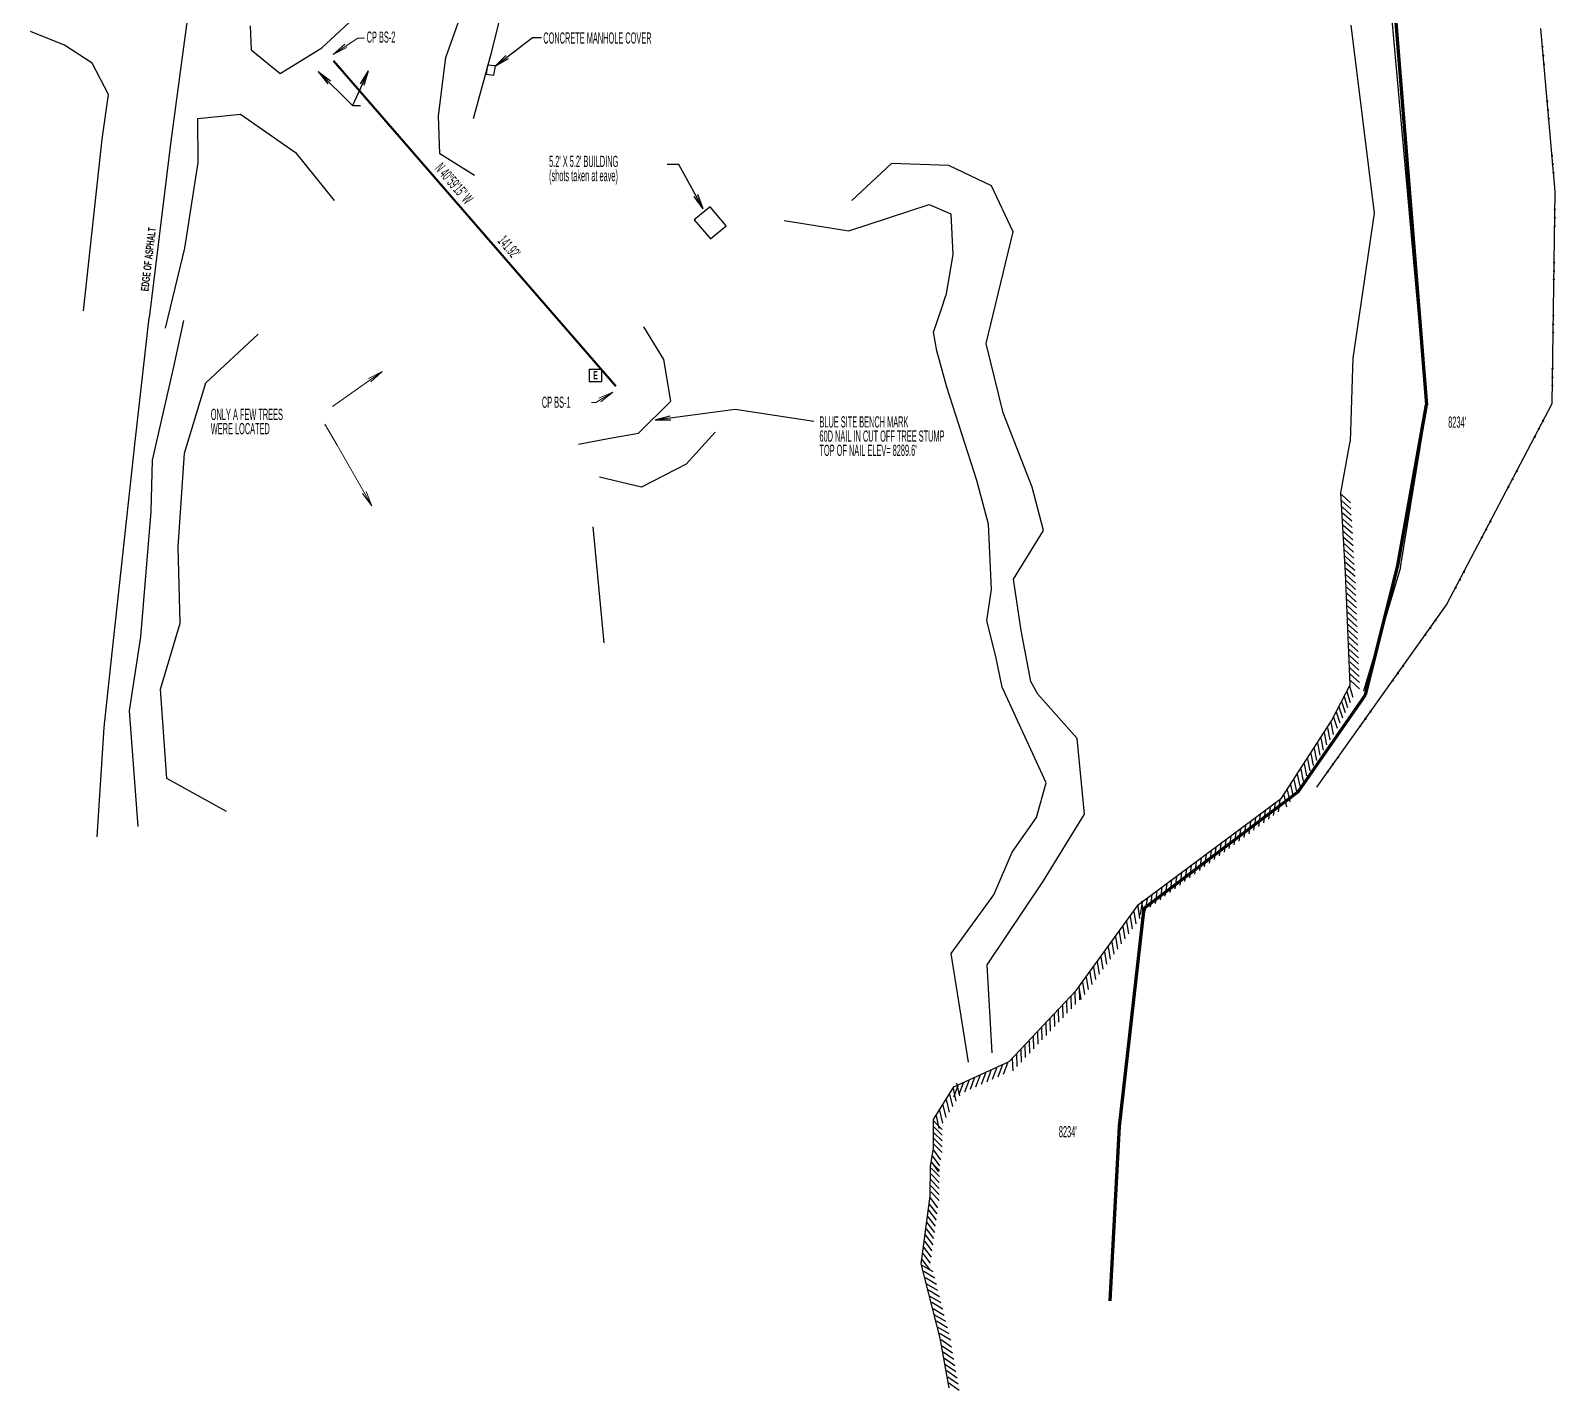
# Model space of a CAD drawing. Extents: x 2807326 to 2808107, y 1326094 to 1328800.
# Drawn here: x 2807563.6 to 2808057.5, y 1326624.3 to 1327064.8 of the extents above; entities that cross this region are included whole.
import ezdxf

# ---------------------------------------------------------------- set-up
doc = ezdxf.new("R2010")
doc.units = 0
doc.header["$MEASUREMENT"] = 0
for name, pattern in [('Dash Dot353', [319.763423, 79.940854, -71.946765, 15.98817, -71.94678, 79.940854]), ('Dash Dot354', [291.491213, 72.872802, -65.585518, 14.57456, -65.585531, 72.872802]), ('Dash Dot355', [457.283798, 114.320947, -102.888847, 22.864189, -102.888868, 114.320947]), ('Dash Dot356', [428.822379, 107.205593, -96.485028, 21.441118, -96.485048, 107.205593]), ('Dash Dot357', [474.381234, 118.595306, -106.735769, 23.71906, -106.735792, 118.595306]), ('Dash Dot384', [307.6225, 76.905624, -69.215057, 15.381124, -69.215072, 76.905624]), ('Dash Dot385', [329.972736, 82.493182, -74.24386, 16.498636, -74.243875, 82.493182]), ('Dash Dot435', [355.494931, 88.873731, -79.986353, 17.774746, -79.98637, 88.873731]), ('Dash Dot436', [311.37786, 77.844464, -70.060013, 15.568892, -70.060028, 77.844464]), ('Dash Dot437', [299.071875, 74.767967, -67.291167, 14.953593, -67.291181, 74.767967]), ('Dash Dot438', [332.99039, 83.247596, -74.922832, 16.649519, -74.922848, 83.247596]), ('Dash Dot439', [321.708461, 80.427114, -72.384398, 16.085422, -72.384413, 80.427114]), ('Dot999', [117.181519, 31.958596, -53.264326, 31.958596, -1.98425e-06]), ('Long Dash19', [2211.871576, 737.290525, -368.645263, 737.290525, -368.645263]), ('Long Dash20', [1726.354408, 575.451469, -287.725735, 575.451469, -287.725735]), ('Long Dash21', [1529.557371, 509.852457, -254.926229, 509.852457, -254.926229]), ('Long Dash22', [2506.702995, 835.567665, -417.783833, 835.567665, -417.783833]), ('Long Dash23', [2842.094421, 947.364807, -473.682404, 947.364807, -473.682404]), ('Long Dash24', [2262.352753, 754.117584, -377.058792, 754.117584, -377.058792]), ('Long Dash25', [2116.561747, 705.520582, -352.760291, 705.520582, -352.760291]), ('WaterCourse193', [724.593885, 131.744336, -461.105213, 131.744336]), ('WaterCourse194', [736.236822, 133.861234, -468.514355, 133.861234]), ('WaterCourse195', [687.095299, 124.926412, -437.242476, 124.926412]), ('WaterCourse196', [706.491452, 128.452985, -449.585483, 128.452985])]:
    doc.linetypes.add(name, pattern=pattern)
for name, color, linetype, lineweight in [('Buildings', 43, 'Continuous', 25), ('Conc', 43, 'Continuous', 25), ('Contour_Breaks', 43, 'Continuous', 25), ('Drainage_1', 43, 'Continuous', 25), ('Fema', 43, 'Continuous', 25), ('Layout', 43, 'Continuous', 25), ('Lot_Line', 4, 'Continuous', 50), ('Roads-_Gravel', 43, 'Continuous', 25), ('ROADS-Paved', 43, 'Continuous', 25), ('Text', 150, 'Continuous', 13), ('Trees', 135, 'Continuous', 13), ('U-_UG_Power', 22, 'Continuous', 13), ('Utility-_Sanit__S_AS-Built', 72, 'Continuous', 13)]:
    doc.layers.add(name, color=color, linetype=linetype, lineweight=lineweight)
doc.styles.add('Arial', font='arialbd.ttf', dxfattribs={"width": 0.384913, "height": 0.861667})
doc.styles.add('Arial9', font='arialbd.ttf', dxfattribs={"width": 0.384058, "height": 3.22})

# ---------------------------------------------------------------- blocks, each defined once
blk = doc.blocks.new('PT_BOXED_E')
at = {"layer": 'U-_UG_Power', "color": 1, "linetype": 'Dot999', "lineweight": 25, "true_color": 0xff0000}
for points in [[(-0.5, 0.5), (-0.5, -0.5)], [(-0.5, 0.5), (0.5, 0.5)], [(0.5, 0.5), (0.5, -0.5)], [(-0.5, -0.5), (0.5, -0.5)]]:
    blk.add_lwpolyline(points, dxfattribs=at)
at = {"layer": 'U-_UG_Power', "color": 1, "true_color": 0xff0000}
blk.add_point((0, 0), dxfattribs=at)
at = {"layer": 'U-_UG_Power', "color": 1, "true_color": 0xff0000, "style": 'Arial', "width": 0.495518}
blk.add_text('E', height=0.678, dxfattribs=at).set_placement((-0.17, -0.34, 8288.74))

msp = doc.modelspace()

# ---------------------------------------------------------------- linework, layer by layer
at = {"layer": 'Buildings', "linetype": 'ByBlock', "lineweight": 25, "ltscale": 40}
for p, q in [((2807773.6, 1327021.4), (2807769.85, 1327021.4)), ((2807781.5, 1327006.95), (2807773.6, 1327021.4)), ((2807781.5, 1327006.95), (2807778.55, 1327010.98)), ((2807781.5, 1327006.95), (2807779.7, 1327011.61))]:
    msp.add_line(p, q, dxfattribs=at)
at = {"layer": 'Buildings', "linetype": 'ByBlock', "ltscale": 40}
for p, q in [((2807783.74, 1327007.69, 8276.75), (2807778.55, 1327003.4, 8277.36)), ((2807778.55, 1327003.4, 8277.36), (2807783.81, 1326997.28, 8276.54)), ((2807788.91, 1327001.5, 8276.42), (2807783.74, 1327007.69, 8276.75)), ((2807783.81, 1326997.28, 8276.54), (2807788.91, 1327001.5, 8276.42))]:
    msp.add_line(p, q, dxfattribs=at)
at = {"layer": 'Conc', "linetype": 'ByBlock', "ltscale": 40}
for p, q in [((2807711.67, 1327053.5, 8282.18), (2807711.15, 1327050.66, 8282.36)), ((2807714.17, 1327053.29, 8282.33), (2807711.67, 1327053.5, 8282.18)), ((2807713.71, 1327050.34, 8282.26), (2807714.17, 1327053.29, 8282.33)), ((2807711.15, 1327050.66, 8282.36), (2807713.71, 1327050.34, 8282.26))]:
    msp.add_line(p, q, dxfattribs=at)
at = {"layer": 'Contour_Breaks', "linetype": 'ByBlock', "ltscale": 40}
for p, q in [((2808015.87, 1326942.9, 8231.3), (2808000.6, 1327113.28, 8228.51)), ((2807713.15, 1327058.35, 8281.37), (2807721.89, 1327094.54, 8279.37)), ((2807991.24, 1327066.49, 8242.74), (2807998.82, 1327005.55, 8244.4)), ((2807707.09, 1327036.23, 8284.36), (2807713.15, 1327058.35, 8281.37)), ((2807617.87, 1327021.99, 8302.15), (2807617.78, 1327036.2, 8300.08)), ((2807613.63, 1326994.23, 8302.99), (2807617.87, 1327021.99, 8302.15)), ((2807842.45, 1327021.69, 8268.31), (2807829.6, 1327009.72, 8270.74)), ((2807861.04, 1327021.02, 8266.08), (2807842.45, 1327021.69, 8268.31)), ((2807874.81, 1327014.45, 8264.38), (2807861.04, 1327021.02, 8266.08)), ((2807881.91, 1326999.56, 8260.52), (2807874.81, 1327014.45, 8264.38)), ((2807828.69, 1326999.92, 8274), (2807854.63, 1327008.41, 8273.02)), ((2807854.63, 1327008.41, 8273.02), (2807861.66, 1327005.35, 8272.75)), ((2807861.66, 1327005.35, 8272.75), (2807862.33, 1326992.19, 8272.72)), ((2807998.82, 1327005.55, 8244.4), (2807991.87, 1326958.63, 8246.41)), ((2807807.66, 1327003.21, 8274.48), (2807828.69, 1326999.92, 8274)), ((2807873.14, 1326963.4, 8265.01), (2807881.91, 1326999.56, 8260.52)), ((2807607.35, 1326968.3, 8303.38), (2807613.63, 1326994.23, 8302.99)), ((2807862.33, 1326992.19, 8272.72), (2807860.08, 1326978.9, 8272.71)), ((2807858.81, 1326974.94, 8272.69), (2807860.08, 1326978.9, 8272.71)), ((2807856.04, 1326967.09, 8272.74), (2807858.81, 1326974.94, 8272.69)), ((2807610.05, 1326955.82, 8303.59), (2807613.25, 1326970.86, 8303.38)), ((2807768.75, 1326958.21, 8287.99), (2807762.24, 1326968.79, 8287.82)), ((2807620.43, 1326950.62, 8298.41), (2807637.33, 1326966.4, 8294.65)), ((2807857.09, 1326961.03, 8272.09), (2807856.04, 1326967.09, 8272.74)), ((2807860.38, 1326949.2, 8272.28), (2807857.09, 1326961.03, 8272.09)), ((2807878.57, 1326940.97, 8264.45), (2807873.14, 1326963.4, 8265.01)), ((2807603.11, 1326925.6, 8304.81), (2807610.05, 1326955.82, 8303.59)), ((2807770.96, 1326944.67, 8288.52), (2807768.75, 1326958.21, 8287.99)), ((2807991.87, 1326958.63, 8246.41), (2807991, 1326931.63, 8247.88)), ((2807613.48, 1326927.83, 8299.86), (2807620.43, 1326950.62, 8298.41)), ((2807870.06, 1326918.99, 8272.45), (2807860.38, 1326949.2, 8272.28)), ((2807760.48, 1326934.36, 8289.16), (2807770.96, 1326944.67, 8288.52)), ((2807887.97, 1326916.82, 8262.75), (2807878.57, 1326940.97, 8264.45)), ((2808007.32, 1326890.87, 8232.68), (2808015.87, 1326942.9, 8231.3)), ((2807750.69, 1326932.58, 8289.18), (2807760.48, 1326934.36, 8289.16)), ((2807785.33, 1326934.71, 8277.1), (2807775.98, 1326924.28, 8278.38)), ((2807741.1, 1326930.74, 8287.52), (2807750.69, 1326932.58, 8289.18)), ((2807987.93, 1326914.99, 8246.06), (2807991, 1326931.63, 8247.88)), ((2807602.7, 1326908.94, 8305.75), (2807603.11, 1326925.6, 8304.81)), ((2807611.4, 1326897.55, 8300.81), (2807613.48, 1326927.83, 8299.86)), ((2807775.98, 1326924.28, 8278.38), (2807761.5, 1326916.81, 8279.26)), ((2807761.5, 1326916.81, 8279.26), (2807747.93, 1326920.1, 8283.14)), ((2807873.84, 1326904.84, 8272.5), (2807870.06, 1326918.99, 8272.45)), ((2807891.7, 1326902.78, 8263.36), (2807887.97, 1326916.82, 8262.75)), ((2807599.39, 1326868.39, 8306.88), (2807602.7, 1326908.94, 8305.75)), ((2807874.85, 1326883.7, 8272.87), (2807873.84, 1326904.84, 8272.5)), ((2807749.43, 1326866.43, 8286.54), (2807745.86, 1326904.01, 8286.89)), ((2807881.97, 1326887.04, 8269.22), (2807891.7, 1326902.78, 8263.36)), ((2807612.07, 1326872.84, 8301.92), (2807611.4, 1326897.55, 8300.81)), ((2808007.32, 1326890.87), (2807995.33, 1326850.81)), ((2807884.5, 1326870.4, 8266.59), (2807881.97, 1326887.04, 8269.22)), ((2807873.31, 1326873.62, 8272.99), (2807874.85, 1326883.7, 8272.87)), ((2807605.75, 1326851.46, 8304.55), (2807612.07, 1326872.84, 8301.92)), ((2807876.37, 1326861.48, 8272.84), (2807873.31, 1326873.62, 8272.99)), ((2807887.54, 1326853.93, 8269.16), (2807884.5, 1326870.4, 8266.59)), ((2807595.64, 1326844.44, 8308.4), (2807599.39, 1326868.39, 8306.88)), ((2807878.31, 1326852.08, 8273.11), (2807876.37, 1326861.48, 8272.84)), ((2807607.73, 1326822.51, 8304.41), (2807605.75, 1326851.46, 8304.55)), ((2807892.5, 1326821.1, 8272.08), (2807878.31, 1326852.08, 8273.11)), ((2807889.86, 1326849.81, 8269.36), (2807887.54, 1326853.93, 8269.16)), ((2807902.56, 1326835.44, 8264.52), (2807889.86, 1326849.81, 8269.36)), ((2807598.5, 1326806.96, 8308.95), (2807595.64, 1326844.44, 8308.4)), ((2807904.96, 1326810.92, 8264.94), (2807902.56, 1326835.44, 8264.52)), ((2807627.11, 1326811.75, 8301.31), (2807607.73, 1326822.51, 8304.41)), ((2807889.37, 1326809.81, 8273.15), (2807892.5, 1326821.1, 8272.08)), ((2807891.71, 1326789.39, 8265.96), (2807904.96, 1326810.92, 8264.94)), ((2807881.53, 1326798.6, 8273.78), (2807889.37, 1326809.81, 8273.15)), ((2807875.63, 1326784.81, 8274.72), (2807881.53, 1326798.6, 8273.78)), ((2807873.41, 1326762.13, 8269.2), (2807891.71, 1326789.39, 8265.96)), ((2807861.83, 1326765.79, 8274.85), (2807875.63, 1326784.81, 8274.72)), ((2807867.38, 1326730.65, 8272.22), (2807861.83, 1326765.79, 8274.85)), ((2807875.11, 1326733.64, 8269.13), (2807873.41, 1326762.13, 8269.2))]:
    msp.add_line(p, q, dxfattribs=at)
at = {"layer": 'Contour_Breaks', "linetype": 'ByBlock'}
for p, q in [((2807989.5, 1326889.09), (2807987.93, 1326914.99)), ((2807991.14, 1326911.77), (2807988.15, 1326914.42)), ((2807991.26, 1326909.78), (2807988.27, 1326912.43)), ((2807991.38, 1326907.79), (2807988.39, 1326910.43)), ((2807991.5, 1326905.79), (2807988.52, 1326908.44)), ((2807991.62, 1326903.8), (2807988.64, 1326906.45)), ((2807991.74, 1326901.81), (2807988.76, 1326904.46)), ((2807991.87, 1326899.82), (2807988.88, 1326902.46)), ((2807991.99, 1326897.82), (2807989, 1326900.47)), ((2807992.11, 1326895.83), (2807989.12, 1326898.48)), ((2807992.23, 1326893.84), (2807989.24, 1326896.48)), ((2807992.35, 1326891.84), (2807989.36, 1326894.49)), ((2807992.47, 1326889.85), (2807989.48, 1326892.5)), ((2807992.59, 1326887.86), (2807989.6, 1326890.51)), ((2807990.96, 1326852.82), (2807989.5, 1326889.09)), ((2807992.68, 1326885.77), (2807989.71, 1326888.5)), ((2807992.76, 1326883.75), (2807989.79, 1326886.49)), ((2807992.84, 1326881.74), (2807989.87, 1326884.47)), ((2807992.92, 1326879.72), (2807989.96, 1326882.46)), ((2807993, 1326877.71), (2807990.04, 1326880.44)), ((2807993.08, 1326875.69), (2807990.12, 1326878.43)), ((2807993.16, 1326873.68), (2807990.2, 1326876.41)), ((2807993.25, 1326871.66), (2807990.28, 1326874.4)), ((2807993.33, 1326869.65), (2807990.36, 1326872.38)), ((2807993.41, 1326867.64), (2807990.44, 1326870.37)), ((2807993.49, 1326865.62), (2807990.52, 1326868.35)), ((2807993.57, 1326863.61), (2807990.61, 1326866.34)), ((2807993.65, 1326861.59), (2807990.69, 1326864.32)), ((2807993.73, 1326859.58), (2807990.77, 1326862.31)), ((2807993.81, 1326857.56), (2807990.85, 1326860.29)), ((2807993.9, 1326855.55), (2807990.93, 1326858.28)), ((2807993.98, 1326853.53), (2807991.01, 1326856.27)), ((2807984.98, 1326841.19), (2807990.96, 1326852.82)), ((2807991.16, 1326847.03), (2807990.01, 1326850.59)), ((2807992.01, 1326848.69), (2807990.87, 1326852.25)), ((2807994.06, 1326851.52), (2807991.09, 1326854.25)), ((2807988.59, 1326842.05), (2807987.45, 1326845.61)), ((2807989.45, 1326843.71), (2807988.31, 1326847.27)), ((2807990.3, 1326845.37), (2807989.16, 1326848.93)), ((2807968.74, 1326816.12), (2807984.98, 1326841.19)), ((2807985.65, 1326836.7), (2807984.82, 1326840.6)), ((2807986.88, 1326838.72), (2807985.74, 1326842.28)), ((2807987.74, 1326840.39), (2807986.6, 1326843.94)), ((2807982.4, 1326831.69), (2807981.57, 1326835.58)), ((2807983.49, 1326833.36), (2807982.66, 1326837.25)), ((2807984.57, 1326835.03), (2807983.74, 1326838.93)), ((2807979.16, 1326826.67), (2807978.32, 1326830.57)), ((2807980.24, 1326828.35), (2807979.41, 1326832.24)), ((2807981.32, 1326830.02), (2807980.49, 1326833.91)), ((2807975.91, 1326821.66), (2807975.08, 1326825.56)), ((2807976.99, 1326823.33), (2807976.16, 1326827.23)), ((2807978.07, 1326825), (2807977.24, 1326828.9)), ((2807972.66, 1326816.65), (2807971.83, 1326820.54)), ((2807973.74, 1326818.32), (2807972.91, 1326822.21)), ((2807974.82, 1326819.99), (2807973.99, 1326823.88)), ((2807922.48, 1326781.69), (2807968.74, 1326816.12)), ((2807967.81, 1326811.69), (2807968.38, 1326815.62)), ((2807970.49, 1326813.3), (2807969.66, 1326817.2)), ((2807971.58, 1326814.98), (2807970.74, 1326818.87)), ((2807961.43, 1326806.94), (2807962, 1326810.87)), ((2807963.02, 1326808.13), (2807963.6, 1326812.06)), ((2807964.62, 1326809.31), (2807965.19, 1326813.25)), ((2807966.21, 1326810.5), (2807966.79, 1326814.44)), ((2807955.05, 1326802.19), (2807955.62, 1326806.13)), ((2807956.64, 1326803.38), (2807957.22, 1326807.31)), ((2807958.24, 1326804.57), (2807958.81, 1326808.5)), ((2807959.83, 1326805.75), (2807960.41, 1326809.69)), ((2807948.67, 1326797.44), (2807949.24, 1326801.38)), ((2807950.26, 1326798.63), (2807950.84, 1326802.56)), ((2807951.86, 1326799.82), (2807952.43, 1326803.75)), ((2807953.45, 1326801), (2807954.03, 1326804.94)), ((2807942.29, 1326792.69), (2807942.86, 1326796.63)), ((2807943.88, 1326793.88), (2807944.46, 1326797.82)), ((2807945.48, 1326795.07), (2807946.05, 1326799)), ((2807947.07, 1326796.26), (2807947.65, 1326800.19)), ((2807935.91, 1326787.95), (2807936.48, 1326791.88)), ((2807937.5, 1326789.13), (2807938.08, 1326793.07)), ((2807939.1, 1326790.32), (2807939.67, 1326794.25)), ((2807940.69, 1326791.51), (2807941.27, 1326795.44)), ((2807927.93, 1326782.01), (2807928.51, 1326785.94)), ((2807929.53, 1326783.2), (2807930.1, 1326787.13)), ((2807931.12, 1326784.38), (2807931.7, 1326788.32)), ((2807932.72, 1326785.57), (2807933.29, 1326789.51)), ((2807934.31, 1326786.76), (2807934.89, 1326790.69)), ((2807902.24, 1326753.81), (2807922.48, 1326781.69)), ((2807922.92, 1326777.1), (2807922.29, 1326781.1)), ((2807923.15, 1326778.45), (2807923.72, 1326782.38)), ((2807924.11, 1326778.74), (2807923.48, 1326782.74)), ((2807924.74, 1326779.64), (2807925.32, 1326783.57)), ((2807926.34, 1326780.82), (2807926.91, 1326784.76)), ((2807919.35, 1326772.18), (2807918.72, 1326776.18)), ((2807920.54, 1326773.82), (2807919.91, 1326777.82)), ((2807921.73, 1326775.46), (2807921.1, 1326779.46)), ((2807915.78, 1326767.26), (2807915.14, 1326771.26)), ((2807916.97, 1326768.9), (2807916.34, 1326772.9)), ((2807918.16, 1326770.54), (2807917.53, 1326774.54)), ((2807912.21, 1326762.34), (2807911.57, 1326766.34)), ((2807913.4, 1326763.98), (2807912.76, 1326767.98)), ((2807914.59, 1326765.62), (2807913.95, 1326769.62)), ((2807908.64, 1326757.42), (2807908, 1326761.42)), ((2807909.83, 1326759.06), (2807909.19, 1326763.06)), ((2807911.02, 1326760.7), (2807910.38, 1326764.7)), ((2807905.06, 1326752.5), (2807904.43, 1326756.5)), ((2807906.26, 1326754.14), (2807905.62, 1326758.14)), ((2807907.45, 1326755.78), (2807906.81, 1326759.78)), ((2807880.6, 1326730.82), (2807902.24, 1326753.81)), ((2807900.75, 1326747.88), (2807900.63, 1326751.83)), ((2807902.1, 1326749.32), (2807901.98, 1326753.27)), ((2807903.87, 1326750.86), (2807903.24, 1326754.86)), ((2807903.45, 1326750.76), (2807903.33, 1326754.7)), ((2807896.69, 1326743.57), (2807896.57, 1326747.52)), ((2807898.04, 1326745.01), (2807897.92, 1326748.96)), ((2807899.4, 1326746.45), (2807899.28, 1326750.39)), ((2807891.28, 1326737.83), (2807891.16, 1326741.77)), ((2807892.63, 1326739.26), (2807892.51, 1326743.21)), ((2807893.99, 1326740.7), (2807893.87, 1326744.65)), ((2807895.34, 1326742.14), (2807895.22, 1326746.08)), ((2807887.22, 1326733.52), (2807887.1, 1326737.46)), ((2807888.58, 1326734.95), (2807888.46, 1326738.9)), ((2807889.93, 1326736.39), (2807889.81, 1326740.34)), ((2807881.81, 1326727.77), (2807881.69, 1326731.71)), ((2807883.16, 1326729.21), (2807883.05, 1326733.15)), ((2807884.52, 1326730.64), (2807884.4, 1326734.59)), ((2807885.87, 1326732.08), (2807885.75, 1326736.02)), ((2807862.67, 1326722.66), (2807880.6, 1326730.82)), ((2807871.6, 1326723.46), (2807872.98, 1326727.15)), ((2807873.39, 1326724.28), (2807874.77, 1326727.97)), ((2807875.18, 1326725.1), (2807876.57, 1326728.79)), ((2807876.98, 1326725.91), (2807878.36, 1326729.6)), ((2807878.77, 1326726.73), (2807880.15, 1326730.42)), ((2807856.03, 1326712.04), (2807862.67, 1326722.66)), ((2807863.45, 1326717.98), (2807862.51, 1326722.04)), ((2807862.63, 1326719.38), (2807864.01, 1326723.07)), ((2807864.55, 1326719.75), (2807863.62, 1326723.81)), ((2807864.42, 1326720.2), (2807865.81, 1326723.89)), ((2807866.22, 1326721.02), (2807867.6, 1326724.71)), ((2807868.01, 1326721.83), (2807869.39, 1326725.52)), ((2807869.8, 1326722.65), (2807871.19, 1326726.34)), ((2807861.24, 1326714.43), (2807860.3, 1326718.5)), ((2807862.34, 1326716.2), (2807861.4, 1326720.27)), ((2807856.03, 1326702.67), (2807856.03, 1326712.04)), ((2807857.92, 1326709.12), (2807856.98, 1326713.19)), ((2807859.03, 1326710.89), (2807858.09, 1326714.96)), ((2807860.13, 1326712.66), (2807859.19, 1326716.73)), ((2807858.85, 1326705.09), (2807856.2, 1326707.75)), ((2807858.86, 1326708.84), (2807856.21, 1326711.49)), ((2807858.85, 1326706.97), (2807856.21, 1326709.62)), ((2807855.11, 1326696.9), (2807856.03, 1326702.67)), ((2807858.4, 1326698.93), (2807856.12, 1326702.08)), ((2807858.85, 1326703.22), (2807856.2, 1326705.87)), ((2807858.85, 1326701.35), (2807856.2, 1326704)), ((2807858, 1326695.49), (2807855.31, 1326698.27)), ((2807857.79, 1326695.08), (2807855.51, 1326698.23)), ((2807858.1, 1326697.01), (2807855.81, 1326700.16)), ((2807854.95, 1326687.23), (2807855.11, 1326696.9)), ((2807857.91, 1326689.68), (2807855.22, 1326692.46)), ((2807857.94, 1326691.62), (2807855.25, 1326694.4)), ((2807857.97, 1326693.55), (2807855.28, 1326696.33)), ((2807852.05, 1326665.31), (2807854.95, 1326687.23)), ((2807857.85, 1326685.81), (2807855.16, 1326688.59)), ((2807857.88, 1326687.75), (2807855.19, 1326690.53)), ((2807856.98, 1326679.44), (2807854.53, 1326682.63)), ((2807857.24, 1326681.44), (2807854.8, 1326684.63)), ((2807857.51, 1326683.43), (2807855.06, 1326686.62)), ((2807856.45, 1326675.46), (2807854.01, 1326678.65)), ((2807856.72, 1326677.45), (2807854.27, 1326680.64)), ((2807855.66, 1326669.48), (2807853.22, 1326672.67)), ((2807855.92, 1326671.48), (2807853.48, 1326674.67)), ((2807856.19, 1326673.47), (2807853.74, 1326676.66)), ((2807855.13, 1326665.5), (2807852.69, 1326668.69)), ((2807855.4, 1326667.49), (2807852.95, 1326670.68)), ((2807858.23, 1326641.22), (2807852.05, 1326665.31)), ((2807855.96, 1326662.66), (2807852.39, 1326664.77)), ((2807854.87, 1326663.51), (2807852.42, 1326666.7)), ((2807856.47, 1326660.65), (2807852.91, 1326662.77)), ((2807856.99, 1326658.65), (2807853.42, 1326660.76)), ((2807857.5, 1326656.64), (2807853.93, 1326658.75)), ((2807858.02, 1326654.63), (2807854.45, 1326656.74)), ((2807858.53, 1326652.62), (2807854.96, 1326654.74)), ((2807859.05, 1326650.62), (2807855.48, 1326652.73)), ((2807859.56, 1326648.61), (2807855.99, 1326650.72)), ((2807860.07, 1326646.6), (2807856.51, 1326648.71)), ((2807860.59, 1326644.59), (2807857.02, 1326646.7)), ((2807861.1, 1326642.58), (2807857.54, 1326644.7)), ((2807861.62, 1326640.58), (2807858.05, 1326642.69)), ((2807861.12, 1326625.14), (2807858.23, 1326641.22)), ((2807861.87, 1326638.33), (2807858.52, 1326640.66)), ((2807862.24, 1326636.32), (2807858.88, 1326638.66)), ((2807862.6, 1326634.32), (2807859.24, 1326636.65)), ((2807862.96, 1326632.31), (2807859.61, 1326634.64)), ((2807863.32, 1326630.3), (2807859.97, 1326632.63)), ((2807863.68, 1326628.29), (2807860.33, 1326630.62)), ((2807864.04, 1326626.28), (2807860.69, 1326628.61)), ((2807864.41, 1326624.27), (2807861.05, 1326626.6))]:
    msp.add_line(p, q, dxfattribs=at)
at = {"layer": 'Drainage_1', "linetype": 'WaterCourse196', "ltscale": 40}
msp.add_lwpolyline([(2808057.39, 1327012.62), (2808052.78, 1327065.4)], dxfattribs=at)
at = {"layer": 'Drainage_1', "linetype": 'WaterCourse195', "ltscale": 40}
msp.add_lwpolyline([(2808056.4, 1326943.92), (2808057.39, 1327012.62)], dxfattribs=at)
at = {"layer": 'Drainage_1', "linetype": 'WaterCourse194', "ltscale": 40}
msp.add_lwpolyline([(2808022.24, 1326878.7), (2808056.4, 1326943.92)], dxfattribs=at)
at = {"layer": 'Drainage_1', "linetype": 'WaterCourse193', "ltscale": 40}
msp.add_lwpolyline([(2807980.17, 1326819.7), (2808022.24, 1326878.7)], dxfattribs=at)
at = {"layer": 'Drainage_1', "linetype": 'ByBlock', "lineweight": 9}
for centre, radius in [((2808053.3, 1327059.41), 0.201), ((2808053.54, 1327056.61), 0.201), ((2808053.79, 1327053.81), 0.201), ((2808054.84, 1327041.81), 0.201), ((2808055.08, 1327039.01), 0.201), ((2808055.33, 1327036.21), 0.201), ((2808056.38, 1327024.21), 0.201), ((2808056.62, 1327021.42), 0.201), ((2808056.87, 1327018.62), 0.201), ((2808057.27, 1327004.03), 0.195), ((2808057.31, 1327006.76), 0.195), ((2808057.23, 1327001.3), 0.195), ((2808057.06, 1326989.59), 0.195), ((2808056.98, 1326984.12), 0.195), ((2808057.02, 1326986.85), 0.195), ((2808056.77, 1326969.68), 0.195), ((2808056.81, 1326972.41), 0.195), ((2808056.73, 1326966.95), 0.195), ((2808056.56, 1326955.24), 0.195), ((2808056.49, 1326949.77), 0.195), ((2808056.53, 1326952.5), 0.195), ((2808052.13, 1326935.76), 0.209), ((2808053.49, 1326938.36), 0.209), ((2808050.77, 1326933.17), 0.209), ((2808043.59, 1326919.46), 0.209), ((2808044.95, 1326922.05), 0.209), ((2808042.23, 1326916.87), 0.209), ((2808036.41, 1326905.75), 0.209), ((2808033.69, 1326900.56), 0.209), ((2808035.05, 1326903.16), 0.209), ((2808027.87, 1326889.45), 0.209), ((2808026.51, 1326886.85), 0.209), ((2808025.15, 1326884.26), 0.209), ((2808016.98, 1326871.32), 0.206), ((2808018.65, 1326873.67), 0.206), ((2808015.31, 1326868.98), 0.206), ((2808006.46, 1326856.57), 0.206), ((2808008.13, 1326858.92), 0.206), ((2808004.79, 1326854.23), 0.206), ((2807995.95, 1326841.83), 0.206), ((2807997.62, 1326844.17), 0.206), ((2807994.27, 1326839.48), 0.206), ((2807985.43, 1326827.08), 0.206), ((2807987.1, 1326829.42), 0.206), ((2807983.76, 1326824.73), 0.206)]:
    msp.add_circle(centre, radius, dxfattribs=at)
at = {"layer": 'Fema', "linetype": 'Long Dash19', "lineweight": 120, "ltscale": 40}
msp.add_lwpolyline([(2808002.46, 1327108.92), (2808015.69, 1326943.55)], dxfattribs=at)
at = {"layer": 'Fema', "linetype": 'Long Dash25', "lineweight": 120, "ltscale": 40}
msp.add_lwpolyline([(2808006.45, 1326891.45), (2808015.69, 1326943.55)], dxfattribs=at)
at = {"layer": 'Fema', "linetype": 'Long Dash20', "lineweight": 120, "ltscale": 40}
msp.add_lwpolyline([(2807995.99, 1326849.58), (2808006.45, 1326891.45)], dxfattribs=at)
at = {"layer": 'Fema', "linetype": 'Long Dash21', "lineweight": 120, "ltscale": 40}
msp.add_lwpolyline([(2807974.17, 1326818.18), (2807995.99, 1326849.58)], dxfattribs=at)
at = {"layer": 'Fema', "linetype": 'Long Dash22', "lineweight": 120, "ltscale": 40}
msp.add_lwpolyline([(2807974.17, 1326818.18), (2807924.15, 1326780.43)], dxfattribs=at)
at = {"layer": 'Fema', "linetype": 'Long Dash23', "lineweight": 120, "ltscale": 40}
msp.add_lwpolyline([(2807924.15, 1326780.43), (2807916.22, 1326709.82)], dxfattribs=at)
at = {"layer": 'Fema', "linetype": 'Long Dash24', "lineweight": 120, "ltscale": 40}
msp.add_lwpolyline([(2807916.22, 1326709.82), (2807913.2, 1326653.34)], dxfattribs=at)
at = {"layer": 'Layout', "linetype": 'ByBlock', "ltscale": 40}
for p, q in [((2807765.94, 1326938.65), (2807791.8, 1326942.12)), ((2807765.94, 1326938.65), (2807770.77, 1326939.96)), ((2807791.8, 1326942.12), (2807817.33, 1326938.23)), ((2807765.94, 1326938.65), (2807770.94, 1326938.67))]:
    msp.add_line(p, q, dxfattribs=at)
at = {"layer": 'Lot_Line', "linetype": 'ByBlock', "ltscale": 40}
msp.add_line((2807753.21, 1326949.6, 8289.1), (2807661.74, 1327054.88, 8293.94), dxfattribs=at)
at = {"layer": 'Roads-_Gravel', "linetype": 'Dot999', "ltscale": 40}
for points in [[(2807698.07, 1327055.97), (2807705.84, 1327077.92)], [(2807657.94, 1327059.12), (2807671.21, 1327071.45)], [(2807634.78, 1327066.29), (2807635.12, 1327058.47)], [(2807635.12, 1327058.47), (2807644.47, 1327050.88)], [(2807644.47, 1327050.88), (2807657.94, 1327059.12)], [(2807695.73, 1327037.13), (2807698.07, 1327055.97)], [(2807617.78, 1327036.2), (2807631.65, 1327037.64)], [(2807631.65, 1327037.64), (2807649.47, 1327025.28)], [(2807696.22, 1327024.86), (2807695.73, 1327037.13)], [(2807649.47, 1327025.28), (2807661.92, 1327009.69)], [(2807707.44, 1327017.79), (2807696.22, 1327024.86)]]:
    msp.add_lwpolyline(points, dxfattribs=at)
at = {"layer": 'ROADS-Paved', "linetype": 'Dash Dot384', "ltscale": 40}
msp.add_lwpolyline([(2807615.19, 1327074.69), (2807609.02, 1327028.96)], dxfattribs=at)
at = {"layer": 'ROADS-Paved', "linetype": 'Dash Dot357', "ltscale": 40}
msp.add_lwpolyline([(2807574.61, 1327059.99), (2807563.61, 1327064.44)], dxfattribs=at)
at = {"layer": 'ROADS-Paved', "linetype": 'Dash Dot356', "ltscale": 40}
msp.add_lwpolyline([(2807583.62, 1327054.19), (2807574.61, 1327059.99)], dxfattribs=at)
at = {"layer": 'ROADS-Paved', "linetype": 'Dash Dot355', "ltscale": 40}
msp.add_lwpolyline([(2807588.85, 1327044.02), (2807583.62, 1327054.19)], dxfattribs=at)
at = {"layer": 'ROADS-Paved', "linetype": 'Dash Dot354', "ltscale": 40}
msp.add_lwpolyline([(2807586.83, 1327029.59), (2807588.85, 1327044.02)], dxfattribs=at)
at = {"layer": 'ROADS-Paved', "linetype": 'Dash Dot353', "ltscale": 40}
msp.add_lwpolyline([(2807580.82, 1326973.96), (2807586.83, 1327029.59)], dxfattribs=at)
at = {"layer": 'ROADS-Paved', "linetype": 'Dash Dot385', "ltscale": 40}
msp.add_lwpolyline([(2807609.02, 1327028.96), (2807602.02, 1326971.64)], dxfattribs=at)
at = {"layer": 'ROADS-Paved', "linetype": 'Dash Dot439', "ltscale": 40}
msp.add_lwpolyline([(2807597.55, 1326931.68), (2807602.02, 1326971.64)], dxfattribs=at)
at = {"layer": 'ROADS-Paved', "linetype": 'Dash Dot438', "ltscale": 40}
msp.add_lwpolyline([(2807594.83, 1326906.85), (2807597.55, 1326931.68)], dxfattribs=at)
at = {"layer": 'ROADS-Paved', "linetype": 'Dash Dot437', "ltscale": 40}
msp.add_lwpolyline([(2807589.91, 1326862.26), (2807594.83, 1326906.85)], dxfattribs=at)
at = {"layer": 'ROADS-Paved', "linetype": 'Dash Dot436', "ltscale": 40}
msp.add_lwpolyline([(2807587.51, 1326839.03), (2807589.91, 1326862.26)], dxfattribs=at)
at = {"layer": 'ROADS-Paved', "linetype": 'Dash Dot435', "ltscale": 40}
msp.add_lwpolyline([(2807585.22, 1326803.56), (2807587.51, 1326839.03)], dxfattribs=at)
at = {"layer": 'Text', "linetype": 'ByBlock', "ltscale": 40}
for p, q in [((2807661.59, 1327057.03), (2807669.62, 1327062.3)), ((2807661.59, 1327057.03), (2807665.38, 1327060.3)), ((2807661.59, 1327057.03), (2807666.09, 1327059.21)), ((2807669.62, 1327062.3), (2807671.74, 1327062.3)), ((2807746.65, 1326944.27), (2807745.29, 1326944.27)), ((2807752.19, 1326947.64), (2807746.65, 1326944.27)), ((2807752.19, 1326947.64), (2807747.62, 1326945.62)), ((2807752.19, 1326947.64), (2807748.3, 1326944.51))]:
    msp.add_line(p, q, dxfattribs=at)
at = {"layer": 'Trees', "linetype": 'ByBlock', "ltscale": 40}
for p, q in [((2807677.5, 1326954.34), (2807669.47, 1326948.68)), ((2807677.5, 1326954.34), (2807673.07, 1326952.02)), ((2807677.5, 1326954.34), (2807673.82, 1326950.95)), ((2807669.47, 1326948.68), (2807661.44, 1326943.01)), ((2807662.93, 1326930.49), (2807658.94, 1326937.28)), ((2807674.16, 1326910.83), (2807662.93, 1326930.49)), ((2807674.16, 1326910.83), (2807671.13, 1326914.82)), ((2807674.16, 1326910.83), (2807672.27, 1326915.46))]:
    msp.add_line(p, q, dxfattribs=at)
at = {"layer": 'Utility-_Sanit__S_AS-Built', "linetype": 'ByBlock', "lineweight": 25, "ltscale": 40}
for p, q in [((2807714.08, 1327053.15), (2807726.19, 1327062.49)), ((2807726.19, 1327062.49), (2807729.07, 1327062.49)), ((2807714.08, 1327053.15), (2807717.6, 1327056.69)), ((2807714.08, 1327053.15), (2807718.4, 1327055.66)), ((2807656.8, 1327051.46), (2807660.79, 1327048.45)), ((2807656.8, 1327051.46), (2807659.88, 1327047.52)), ((2807656.8, 1327051.46), (2807667.92, 1327040.5)), ((2807672.99, 1327051.73), (2807670.35, 1327047.48)), ((2807672.99, 1327051.73), (2807670.46, 1327046.12)), ((2807672.99, 1327051.73), (2807671.54, 1327046.95)), ((2807670.46, 1327046.12), (2807667.92, 1327040.5)), ((2807667.92, 1327040.5), (2807670.46, 1327040.5))]:
    msp.add_line(p, q, dxfattribs=at)

# ---------------------------------------------------------------- block references
at = {"layer": 'U-_UG_Power', "xscale": 4.000000059604645, "yscale": 4.000000059604645}
msp.add_blockref('PT_BOXED_E', (2807746.49, 1326953.1, 8288.74), dxfattribs=at)

# ---------------------------------------------------------------- texts
at = {"layer": 'Buildings', "width": 0.493568}
for s, p in [("5.2' X 5.2' BUILDING", (2807731.55, 1327020.55)), ('(shots taken at eave)', (2807731.55, 1327015.95))]:
    msp.add_text(s, height=3.6217, dxfattribs=at).set_placement(p)
at = {"layer": 'Fema', "width": 0.493568}
for p in [(2808022.75, 1326936.1), (2807896.65, 1326706.27)]:
    msp.add_text("8234'", height=3.622, dxfattribs=at).set_placement(p)
at = {"layer": 'Lot_Line', "width": 0.493568}
for s, height, p in [('N 40%%D59\'15" W', 3.6217, (2807694.34, 1327019.91)), ("141.92'", 3.622, (2807714.72, 1326996.46))]:
    msp.add_text(s, height=height, rotation=310.9874, dxfattribs=at).set_placement(p)
at = {"layer": 'ROADS-Paved', "style": 'Arial9', "width": 0.49414}
msp.add_text('EDGE OF ASPHALT', height=2.535, rotation=83.1617, dxfattribs=at).set_placement((2807601.81, 1326980.19))
at = {"layer": 'Text', "width": 0.493568}
for s, height, p in [('CP BS-2', 3.622, (2807672.48, 1327060.8)), ('CP BS-1', 3.622, (2807729.23, 1326942.55)), ('BLUE SITE BENCH MARK', 3.6217, (2807819.12, 1326936.18)), ('60D NAIL IN CUT OFF TREE STUMP', 3.6217, (2807819.12, 1326931.58)), ("TOP OF NAIL ELEV= 8289.6'", 3.6217, (2807819.12, 1326926.98))]:
    msp.add_text(s, height=height, dxfattribs=at).set_placement(p)
at = {"layer": 'Trees', "width": 0.493568}
for s, p in [('ONLY A FEW TREES', (2807622, 1326938.6)), ('WERE LOCATED', (2807622, 1326934))]:
    msp.add_text(s, height=3.6217, dxfattribs=at).set_placement(p)
at = {"layer": 'Utility-_Sanit__S_AS-Built', "width": 0.493568}
msp.add_text('CONCRETE MANHOLE COVER', height=3.6217, dxfattribs=at).set_placement((2807729.69, 1327060.53))

doc.saveas('drawing.dxf')
